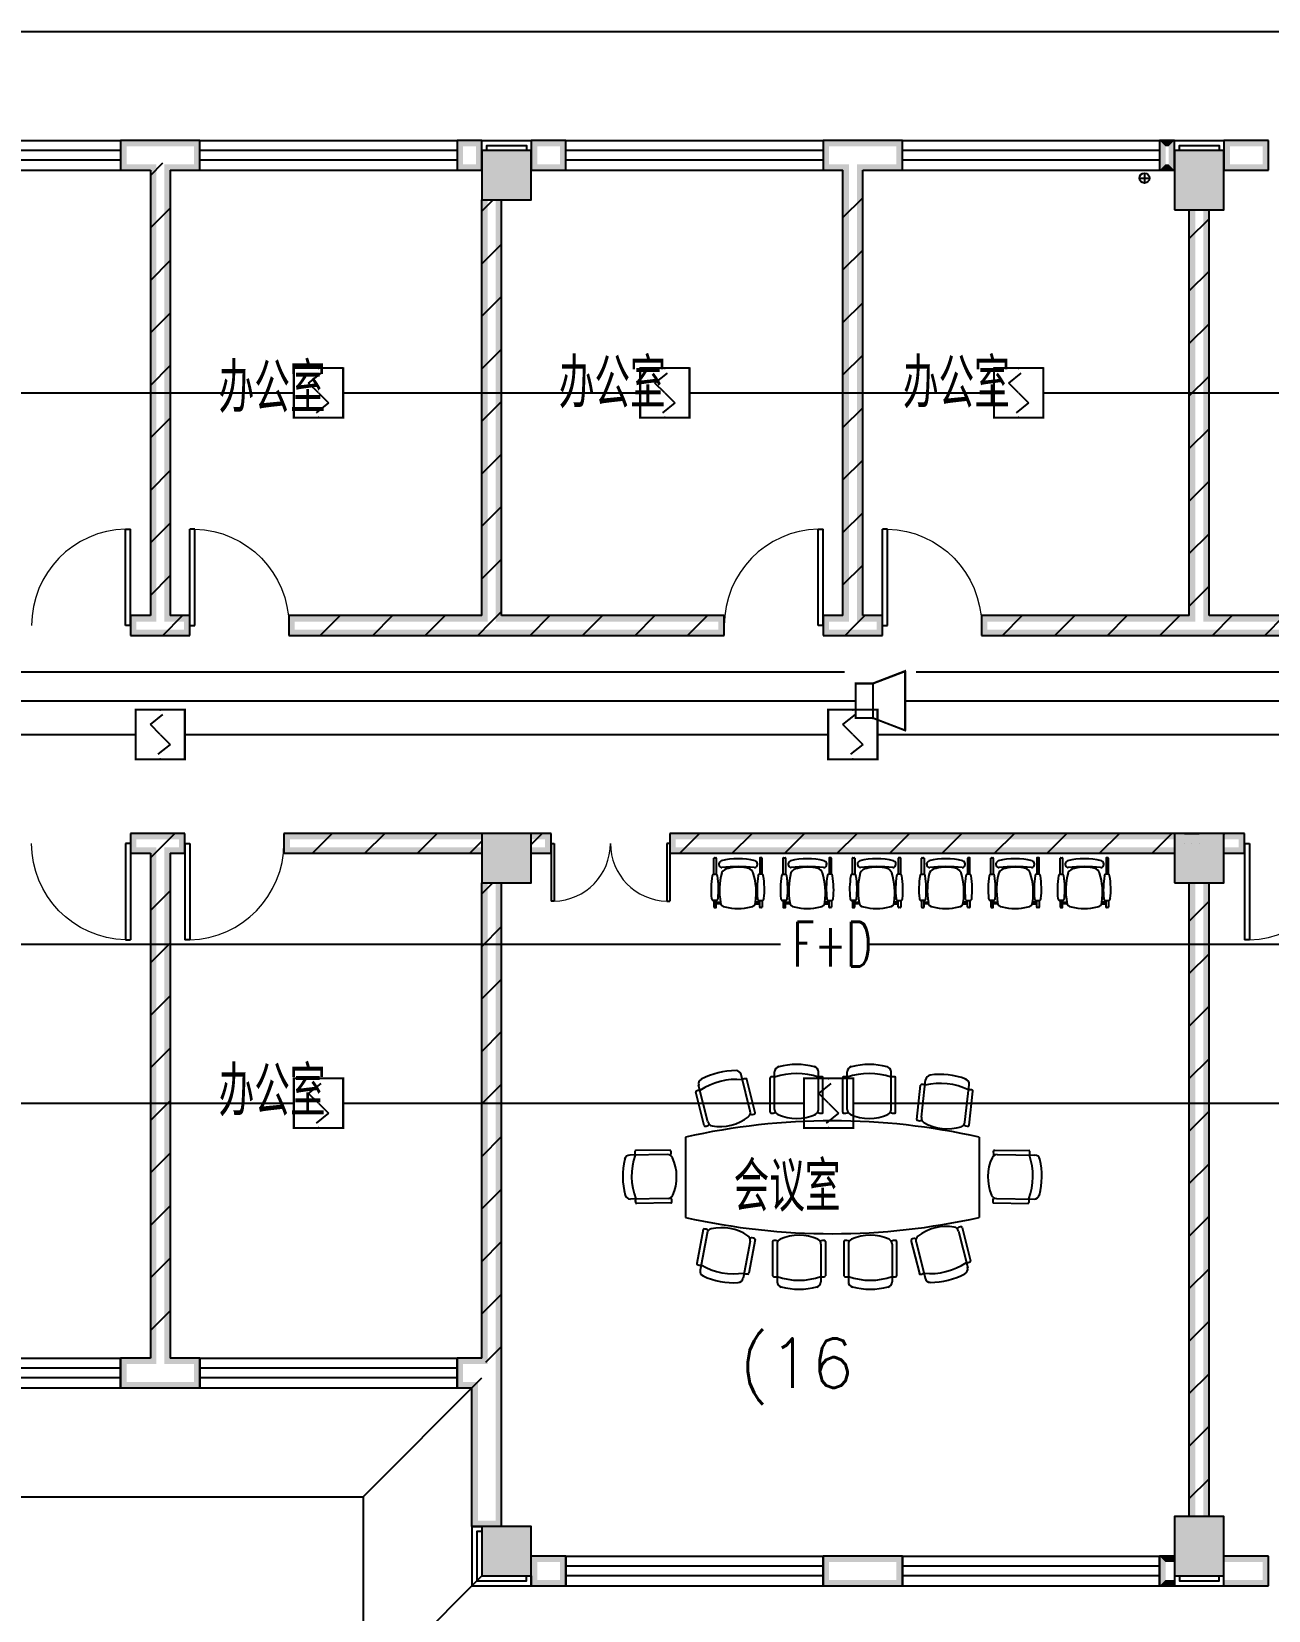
# Model space of a CAD drawing. Extents: x 101023 to 279373, y -114511 to 293844.
# Drawn here: x 148130 to 160630, y -21614 to -5666 of the extents above; entities that cross this region are included whole.
import ezdxf
from ezdxf.enums import TextEntityAlignment as Align

# ---------------------------------------------------------------- set-up
doc = ezdxf.new("R2010")
doc.units = 0
doc.header["$LTSCALE"] = 1000
doc.header["$MEASUREMENT"] = 0
for name, color, linetype in [('A-WALL-PATT', 252, 'Continuous'), ('COLUMN', 2, 'Continuous'), ('EQUIP-广播', 3, 'Continuous'), ('EQUIP-消防', 3, 'Continuous'), ('PUB_HATCH', 8, 'Continuous'), ('PUB_TEXT', 7, 'Continuous'), ('PUB_WALL', 2, 'Continuous'), ('SIG_TEXT', 7, 'Continuous'), ('STAIR', 2, 'Continuous'), ('WALL', 2, 'Continuous'), ('WINDOW', 2, 'Continuous'), ('WIRE-消防', 1, 'Continuous'), ('家具', 8, 'Continuous'), ('排水', 153, 'Continuous')]:
    doc.layers.add(name, color=color, linetype=linetype)
doc.styles.add('_TEL_DIM', font='simplex.shx', dxfattribs={"width": 0.8, "height": 3.5, "bigfont": 'gbcbig.shx'})
doc.styles.get("Standard").update_dxf_attribs({"font": 'simplex.shx', "width": 0.8, "bigfont": 'gbcbig.shx'})
pattern_1 = [(45, (-908016.57, -754752.9), (-265.16515, 265.16515), [])]

# ---------------------------------------------------------------- blocks, each defined once
blk = doc.blocks.new('$equip$00002982')
for p, q in [((0, 0.35), (0.35, 0.35)), ((0, 0.35), (0, -0.35)), ((0.35, 0.35), (1, 0.6)), ((0.35, 0.35), (0.35, -0.35)), ((1, 0.6), (1, -0.6)), ((0.35, -0.35), (0, -0.35)), ((1, -0.6), (0.35, -0.35))]:
    blk.add_line(p, q)
at = {"const_width": 0.04}
blk.add_lwpolyline([(0.35, 0.35), (0, 0.35), (0, -0.35), (0.35, -0.35), (1, -0.6), (1, 0.6), (0.35, 0.35), (0, 0.35)], dxfattribs=at)
for p in [(0.35, 0.35), (0, 0), (1, 0), (0.35, -0.35)]:
    blk.add_point(p)
at = {"color": 7, "style": '_TEL_DIM', "flags": 1}
for tag in ['A', 'REMARK']:
    blk.add_attdef(tag, text='', height=0.00002, dxfattribs=at).set_placement((0, 0), align=Align.MIDDLE_CENTER)
blk = doc.blocks.new('$Equip$00002649')
for p, q in [((-0.5, 0.5), (-0.5, -0.5)), ((0.5, 0.5), (-0.5, 0.5)), ((-0.2, 0.2), (0.05, 0.4)), ((0.5, -0.5), (0.5, 0.5)), ((0, 0), (-0.2, 0.2)), ((0, 0), (0.2, -0.2)), ((0.2, -0.2), (-0.05, -0.4)), ((-0.5, -0.5), (0.5, -0.5))]:
    blk.add_line(p, q)
at = {"const_width": 0.04}
blk.add_lwpolyline([(-0.5, 0.5), (0.5, 0.5), (0.5, -0.5), (-0.5, -0.5), (-0.5, 0.5), (0.5, 0.5)], dxfattribs=at)
for p in [(0, 0.5), (-0.5, 0), (0.5, 0), (0, -0.5)]:
    blk.add_point(p)
at = {"color": 7, "flags": 1}
for tag, height, p in [('A', 0.00002, (0, 0)), ('B', 0.4, (0.762, -0.208))]:
    blk.add_attdef(tag, text='', height=height, dxfattribs=at).set_placement(p, align=Align.MIDDLE_CENTER)
blk = doc.blocks.new('ng')
at = {"layer": '排水'}
for p, q in [((345991, 781358), (346091, 781358)), ((346041, 781408), (346041, 781308))]:
    blk.add_line(p, q, dxfattribs=at)
blk.add_circle((346041, 781358), 50, dxfattribs=at)
blk = doc.blocks.new('雨水管')
at = {"layer": '排水'}
blk.add_blockref('ng', (614664, -46811), dxfattribs=at)
blk = doc.blocks.new('办公椅2')
at = {"layer": '家具', "color": 8}
for p, q in [((10, 239), (10, 225)), ((81, 244), (15, 244)), ((15, 220), (82, 220)), ((49, 175), (49, 220)), ((49, 220), (65, 220)), ((65, 220), (65, 177)), ((508, 220), (350, 220)), ((352, 244), (508, 244)), ((513, 239), (513, 225)), ((10, -239), (10, -225)), ((15, -220), (82, -220)), ((81, -244), (15, -244)), ((49, -175), (49, -220)), ((49, -220), (65, -220)), ((65, -220), (65, -177)), ((508, -220), (350, -220)), ((352, -244), (508, -244)), ((513, -239), (513, -225))]:
    blk.add_line(p, q, dxfattribs=at)
at = {"layer": '家具'}
for p, q in [((82, 220), (82, 248)), ((349, 242), (349, 226)), ((82, -215), (82, -244)), ((349, -237), (349, -221))]:
    blk.add_line(p, q, dxfattribs=at)
at = {"layer": '家具', "color": 8}
for centre, start, end in [((15, 239), 90, 180), ((15, 225), 180, 270), ((508, 239), 0, 90), ((508, 225), 270, 0), ((15, -225), 90, 180), ((15, -239), 180, 270), ((508, -225), 0, 90), ((508, -239), 270, 0)]:
    blk.add_arc(centre, 4.75, start, end, dxfattribs=at)
at = {"layer": '家具'}
for centre, radius, start, end in [((63, 132), 45, 90, 180), ((185, -515), 702, 75.5446, 100.0038), ((101, 248), 19, 88.1438, 180), ((101, 220), 19, 180, 271.7658), ((193, -568), 840, 80.5473, 96.2767), ((193, 1087), 890, 264.0894, 278.9516), ((330, 242), 19, 0, 88.1438), ((330, 226), 19, 271.7658, 0), ((325, 93), 80.3, 4.194, 64.106), ((434, 164), 19, 136.4792, 185.4621), ((-1029, -1), 1453, 353.532, 6.4617), ((449, 160), 33.7, 16.6732, 149.5945), ((-146, -1), 650, 344.7441, 15.2559), ((495, 0), 495, 164.5288, 195.4712), ((-20, -5), 438, 346.2625, 13.7375), ((63, -132), 45, 180, 270), ((160, 498), 682, 261.8325, 287.0693), ((322, -71), 91.4, 294.6215, 335.3785), ((101, -215), 19, 88.2342, 180), ((101, -244), 19, 180, 271.8562), ((193, 573), 840, 263.7233, 279.4527), ((193, -1082), 890, 81.0484, 95.9106), ((330, -221), 19, 0, 88.2342), ((330, -237), 19, 271.8562, 0), ((434, -167), 19, 174.5326, 222.4664), ((449, -163), 33.5, 209.2091, 344.346)]:
    blk.add_arc(centre, radius, start, end, dxfattribs=at)
blk = doc.blocks.new('$WINLIB2D$00000001')
at = {"color": 0}
for points in [[(-0.5, 0.5), (-0.5, -0.5)], [(-0.5, 0.5), (0.5, 0.5)], [(0.5, -0.5), (0.5, 0.5)], [(0.5, 0.1667), (-0.5, 0.1667)], [(0.5, -0.1667), (-0.5, -0.1667)], [(-0.5, -0.5), (0.5, -0.5)]]:
    blk.add_lwpolyline(points, dxfattribs=at)
blk = doc.blocks.new('$DorLib2D$00000001')
for p, q in [((0.45, 0.975), (0.5, 0.975)), ((0.45, 0), (0.45, 0.975)), ((0.5, 0), (0.5, 0.975)), ((0.5, 0), (0.45, 0))]:
    blk.add_line(p, q)
at = {"lineweight": 13}
blk.add_arc((0.475, 0), 0.975, 91.4693, 180, dxfattribs=at)
blk = doc.blocks.new('$plan$00000281')
at = {"layer": '家具'}
for p, q in [((-797, 661), (-889, 1030)), ((-746, 645), (-831, 982)), ((-596, 650), (-596, 998)), ((-551, 677), (-551, 1058)), ((-108, 677), (-108, 1058)), ((-63, 650), (-63, 998)), ((138, 650), (138, 998)), ((183, 677), (183, 1058)), ((626, 677), (626, 1058)), ((671, 650), (671, 998)), ((932, 599), (974, 977)), ((-1264, 516), (-1348, 853)), ((-1227, 553), (-1319, 922)), ((885, 577), (923, 922)), ((1373, 550), (1415, 928)), ((1415, 518), (1453, 864)), ((-1453, 398), (-1453, -412)), ((1517, 398), (1517, -412)), ((-1634, 222), (-2014, 217)), ((-1607, 267), (-1955, 262)), ((1671, 267), (2018, 262)), ((1697, 222), (2077, 217)), ((-1628, -221), (-2008, -227)), ((-1600, -266), (-1947, -271)), ((1663, -266), (2011, -271)), ((1691, -221), (2071, -227)), ((-1273, -536), (-1337, -878)), ((-1234, -571), (-1304, -945)), ((-749, -635), (-813, -976)), ((1308, -551), (1400, -920)), ((1345, -514), (1429, -851)), ((-798, -653), (-869, -1027)), ((-571, -655), (-571, -1002)), ((-526, -682), (-526, -1063)), ((-83, -682), (-83, -1063)), ((-38, -655), (-38, -1002)), ((149, -655), (149, -1002)), ((194, -682), (194, -1063)), ((637, -682), (637, -1063)), ((682, -655), (682, -1002)), ((827, -643), (912, -980)), ((878, -658), (970, -1027))]:
    blk.add_line(p, q, dxfattribs=at)
for centre, radius, start, end in [((-329, 382), 750, 76.063, 103.937), ((405, 382), 750, 76.063, 103.937), ((-1266, 935), 54, 117.9642, 194.0272), ((-940, 321), 660, 84.4034, 123.651), ((-940, 321), 750, 90.0902, 117.9642), ((-941, 1017), 54, 14.0272, 90.0902), ((-841, 931), 57.9, 88.0127, 126.8804), ((-839, 980), 9, 14.0272, 88.0127), ((-587, 998), 9, 106.0145, 180), ((-574, 951), 57.9, 67.1468, 106.0145), ((-497, 1058), 54, 103.937, 180), ((-329, 382), 660, 70.3762, 109.6238), ((-162, 1058), 54, 0, 76.063), ((-85, 951), 57.9, 73.9855, 112.8532), ((-72, 998), 9, 0, 73.9855), ((147, 998), 9, 106.0145, 180), ((161, 951), 57.9, 67.1468, 106.0145), ((237, 1058), 54, 103.937, 180), ((405, 382), 660, 70.3762, 109.6238), ((572, 1058), 54, 0, 76.063), ((649, 951), 57.9, 73.9855, 112.8532), ((662, 998), 9, 0, 73.9855), ((1028, 971), 54, 97.601, 173.664), ((1120, 282), 750, 69.727, 97.601), ((1361, 934), 54, 353.664, 69.727), ((-1339, 855), 9, 120.0417, 194.0272), ((-1315, 813), 57.9, 81.174, 120.0417), ((932, 921), 9, 99.6786, 173.664), ((940, 873), 57.9, 60.8108, 99.6786), ((1120, 282), 660, 64.0403, 103.2878), ((1425, 819), 57.9, 67.6495, 106.5173), ((1444, 865), 9, 353.664, 67.6495), ((-849, 648), 54, 308.1762, 14.0272), ((-755, 643), 9, 300.0417, 14.0272), ((-587, 650), 9, 180, 253.9855), ((-574, 697), 57.9, 253.9855, 302.3202), ((-497, 677), 54, 180, 245.851), ((-162, 677), 54, 294.149, 0), ((-85, 697), 57.9, 237.6798, 286.0145), ((-72, 650), 9, 286.0145, 0), ((147, 650), 9, 180, 253.9855), ((161, 697), 57.9, 253.9855, 302.3202), ((237, 677), 54, 180, 245.851), ((572, 677), 54, 294.149, 0), ((649, 697), 57.9, 237.6798, 286.0145), ((662, 650), 9, 286.0145, 0), ((32, -6202), 6765, 77.3196, 102.6804), ((-1255, 518), 9, 194.0272, 268.0127), ((-1253, 567), 57.9, 268.0127, 316.3474), ((-1174, 566), 54, 194.0272, 259.8782), ((-1102, 970), 464, 259.8782, 308.1762), ((-780, 685), 57.9, 251.707, 300.0417), ((-329, 1051), 464, 245.851, 294.149), ((405, 1051), 464, 245.851, 294.149), ((894, 576), 9, 173.664, 247.6495), ((912, 622), 57.9, 247.6495, 295.9842), ((986, 593), 54, 173.664, 239.515), ((1194, 946), 464, 239.515, 287.813), ((1319, 556), 54, 287.813, 353.664), ((1397, 568), 57.9, 231.3438, 279.6786), ((1406, 519), 9, 279.6786, 353.664), ((-1336, 4), 750, 166.8568, 194.7308), ((-2014, 163), 54, 90.7938, 166.8568), ((-1336, 4), 660, 161.17, 200.4176), ((-1907, 240), 57.9, 164.7793, 203.647), ((-1955, 253), 9, 90.7938, 164.7793), ((-1633, 168), 54, 24.9428, 90.7938), ((-1607, 258), 9, 16.8083, 90.7938), ((-1654, 244), 57.9, 328.4736, 16.8083), ((-2005, -5), 464, 336.6448, 24.9428), ((2068, -5), 464, 155.0572, 203.3552), ((1696, 168), 54, 89.2062, 155.0572), ((1717, 244), 57.9, 163.1917, 211.5264), ((1671, 258), 9, 89.2062, 163.1917), ((1399, 4), 660, 339.5824, 18.83), ((2018, 253), 9, 15.2207, 89.2062), ((1971, 240), 57.9, 336.353, 15.2207), ((2077, 163), 54, 13.1432, 89.2062), ((1399, 4), 750, 345.2692, 13.1432), ((-2009, -173), 54, 194.7308, 270.7938), ((-1901, -248), 57.9, 157.9406, 196.8083), ((-1947, -262), 9, 196.8083, 270.7938), ((-1629, -167), 54, 270.7938, 336.6448), ((-1600, -257), 9, 270.7938, 344.7793), ((-1647, -244), 57.9, 344.7793, 33.114), ((1692, -167), 54, 203.3552, 269.2062), ((1711, -244), 57.9, 146.886, 195.2207), ((1663, -257), 9, 195.2207, 269.2062), ((2011, -262), 9, 269.2062, 343.1917), ((1964, -248), 57.9, 343.1917, 22.0594), ((2072, -173), 54, 269.2062, 345.2692), ((32, 6188), 6765, 257.3196, 282.6804), ((-1264, -538), 9, 95.3403, 169.3258), ((-1260, -587), 57.9, 47.0056, 95.3403), ((-1181, -581), 54, 103.4748, 169.3258), ((-1085, -980), 464, 55.1768, 103.4748), ((-851, -643), 54, 349.3258, 55.1768), ((-780, -677), 57.9, 63.3113, 111.646), ((-758, -633), 9, 349.3258, 63.3113), ((-472, -682), 54, 114.149, 180), ((-304, -1056), 464, 65.851, 114.149), ((-137, -682), 54, 0, 65.851), ((248, -682), 54, 114.149, 180), ((416, -1056), 464, 65.851, 114.149), ((583, -682), 54, 0, 65.851), ((836, -641), 9, 120.0417, 194.0271), ((861, -683), 57.9, 71.7069, 120.0417), ((930, -645), 54, 128.1762, 194.0271), ((1183, -967), 464, 79.8781, 128.1762), ((1255, -564), 54, 14.0271, 79.8781), ((1334, -565), 57.9, 88.0126, 136.3473), ((1336, -516), 9, 14.0271, 88.0126), ((-562, -655), 9, 106.0145, 180), ((-548, -702), 57.9, 57.6798, 106.0145), ((-60, -702), 57.9, 73.9855, 122.3202), ((-47, -655), 9, 0, 73.9855), ((158, -655), 9, 106.0145, 180), ((172, -702), 57.9, 57.6798, 106.0145), ((660, -702), 57.9, 73.9855, 122.3202), ((673, -655), 9, 0, 73.9855), ((-1328, -879), 9, 169.3258, 243.3113), ((-1306, -836), 57.9, 243.3113, 282.179), ((-1251, -955), 54, 169.3258, 245.3888), ((-961, -322), 660, 239.702, 278.9496), ((1021, -319), 660, 264.4034, 303.6509), ((1347, -933), 54, 297.9641, 14.0271), ((1396, -811), 57.9, 261.1739, 300.0417), ((1420, -853), 9, 300.0417, 14.0271), ((-961, -322), 750, 245.3888, 273.2628), ((-922, -1017), 54, 273.2628, 349.3258), ((-827, -926), 57.9, 236.4726, 275.3403), ((-822, -975), 9, 275.3403, 349.3258), ((-562, -1002), 9, 180, 253.9855), ((-548, -955), 57.9, 253.9855, 292.8532), ((-304, -387), 660, 250.3762, 289.6238), ((-472, -1063), 54, 180, 256.063), ((-304, -387), 750, 256.063, 283.937), ((-137, -1063), 54, 283.937, 0), ((-60, -955), 57.9, 247.1468, 286.0145), ((-47, -1002), 9, 286.0145, 0), ((158, -1002), 9, 180, 253.9855), ((172, -955), 57.9, 253.9855, 292.8532), ((416, -387), 660, 250.3762, 289.6238), ((248, -1063), 54, 180, 256.063), ((416, -387), 750, 256.063, 283.937), ((583, -1063), 54, 283.937, 0), ((660, -955), 57.9, 247.1468, 286.0145), ((673, -1002), 9, 286.0145, 0), ((920, -978), 9, 194.0271, 268.0126), ((922, -929), 57.9, 268.0126, 306.8804), ((1022, -1014), 54, 194.0271, 270.0901), ((1021, -319), 750, 270.0901, 297.9641)]:
    blk.add_arc(centre, radius, start, end, dxfattribs=at)
blk = doc.blocks.new('$DorLib2D$00000002')
for p, q in [((-0.5, 0), (-0.5, 0.4875)), ((-0.475, 0.4875), (-0.5, 0.4875)), ((-0.475, 0), (-0.475, 0.4875)), ((0.475, 0), (0.475, 0.4875)), ((0.475, 0.4875), (0.5, 0.4875)), ((0.5, 0), (0.5, 0.4875)), ((-0.5, 0), (-0.475, 0)), ((0.5, 0), (0.475, 0))]:
    blk.add_line(p, q)
at = {"lineweight": 13}
for centre, start, end in [((-0.4875, 0), 0, 88.53072), ((0.4875, 0), 91.46928, 180)]:
    blk.add_arc(centre, 0.4875, start, end, dxfattribs=at)
blk = doc.blocks.new('_FZH')
blk.add_lwpolyline([(-0.5, -0.5), (0.5, -0.5), (0.5, 0.5), (-0.5, 0.5)], close=True)
at = {"layer": 'PUB_HATCH'}
blk.add_solid([(-0.5, -0.5), (0.5, -0.5), (-0.5, 0.5), (0.5, 0.5)], dxfattribs=at)
blk = doc.blocks.new('A$C40CE5D7B')
at = {"layer": 'A-WALL-PATT'}
h = blk.add_hatch(dxfattribs=at)
h.set_pattern_fill('普通砖', color=256, scale=150, style=0)
h.set_pattern_definition(pattern_1)
h.paths.add_polyline_path([(33100, 108570), (33000, 108470), (33000, 103970), (33060, 103910), (33100, 103903), (33140, 103910), (33200, 103970), (33200, 108470)])
h = blk.add_hatch(dxfattribs=at)
h.set_pattern_fill('普通砖', color=256, scale=150, style=0)
h.set_pattern_definition(pattern_1)
h.paths.add_polyline_path([(40100, 103903), (40140, 103910), (40200, 103970), (40200, 108470), (40100, 108570), (40000, 108470), (40000, 103970), (40060, 103910)])
h = blk.add_hatch(dxfattribs=at)
h.set_pattern_fill('普通砖', color=256, scale=150, style=0)
h.set_pattern_definition(pattern_1)
h.paths.add_polyline_path([(36550, 108170), (36350, 108170), (36350, 103970), (36410, 103910), (36450, 103903), (36490, 103910), (36550, 103970)])
h = blk.add_hatch(dxfattribs=at)
h.set_pattern_fill('普通砖', color=256, scale=150, style=0)
h.set_pattern_definition(pattern_1)
h.paths.add_polyline_path([(43700, 108070), (43500, 108070), (43500, 103970), (43560, 103910), (43600, 103903), (43640, 103910), (43700, 103970)])
h = blk.add_hatch(dxfattribs=at)
h.set_pattern_fill('普通砖', color=256, scale=150, style=0)
h.set_pattern_definition(pattern_1)
h.paths.add_polyline_path([(33060, 103910), (33000, 103970), (32800, 103970), (32800, 103770), (33100, 103770), (33100, 103903)])
h = blk.add_hatch(dxfattribs=at)
h.set_pattern_fill('普通砖', color=256, scale=150, style=0)
h.set_pattern_definition(pattern_1)
h.paths.add_polyline_path([(33100, 103903), (33100, 103770), (33400, 103770), (33400, 103970), (33200, 103970), (33140, 103910)])
h = blk.add_hatch(dxfattribs=at)
h.set_pattern_fill('普通砖', color=256, scale=150, style=0)
h.set_pattern_definition(pattern_1)
h.paths.add_polyline_path([(36410, 103910), (36350, 103970), (34400, 103970), (34400, 103770), (36450, 103770), (36450, 103903)])
h = blk.add_hatch(dxfattribs=at)
h.set_pattern_fill('普通砖', color=256, scale=150, style=0)
h.set_pattern_definition(pattern_1)
h.paths.add_polyline_path([(36450, 103903), (36450, 103770), (38800, 103770), (38800, 103970), (36550, 103970), (36490, 103910)])
h = blk.add_hatch(dxfattribs=at)
h.set_pattern_fill('普通砖', color=256, scale=150, style=0)
h.set_pattern_definition(pattern_1)
h.paths.add_polyline_path([(40060, 103910), (40000, 103970), (39800, 103970), (39800, 103770), (40100, 103770), (40100, 103903)])
h = blk.add_hatch(dxfattribs=at)
h.set_pattern_fill('普通砖', color=256, scale=150, style=0)
h.set_pattern_definition(pattern_1)
h.paths.add_polyline_path([(40100, 103903), (40100, 103770), (40400, 103770), (40400, 103970), (40200, 103970), (40140, 103910)])
h = blk.add_hatch(dxfattribs=at)
h.set_pattern_fill('普通砖', color=256, scale=150, style=0)
h.set_pattern_definition(pattern_1)
h.paths.add_polyline_path([(43560, 103910), (43500, 103970), (41400, 103970), (41400, 103770), (43600, 103770), (43600, 103903)])
h = blk.add_hatch(dxfattribs=at)
h.set_pattern_fill('普通砖', color=256, scale=150, style=0)
h.set_pattern_definition(pattern_1)
h.paths.add_polyline_path([(43600, 103903), (43600, 103770), (45800, 103770), (45800, 103970), (43700, 103970), (43640, 103910)])
h = blk.add_hatch(dxfattribs=at)
h.set_pattern_fill('普通砖', color=256, scale=150, style=0)
h.set_pattern_definition(pattern_1)
h.paths.add_polyline_path([(33100, 101637), (33100, 101770), (32800, 101770), (32800, 101570), (33000, 101570), (33060, 101630)])
h = blk.add_hatch(dxfattribs=at)
h.set_pattern_fill('普通砖', color=256, scale=150, style=0)
h.set_pattern_definition(pattern_1)
h.paths.add_polyline_path([(33140, 101630), (33200, 101570), (33350, 101570), (33350, 101770), (33100, 101770), (33100, 101637)])
h = blk.add_hatch(dxfattribs=at)
h.set_pattern_fill('普通砖', color=256, scale=150, style=0)
h.set_pattern_definition(pattern_1)
h.paths.add_polyline_path([(36350, 101570), (36350, 101770), (34350, 101770), (34350, 101570)])
h = blk.add_hatch(dxfattribs=at)
h.set_pattern_fill('普通砖', color=256, scale=150, style=0)
h.set_pattern_definition(pattern_1)
h.paths.add_polyline_path([(36850, 101770), (36850, 101570), (37050, 101570), (37050, 101770)])
h = blk.add_hatch(dxfattribs=at)
h.set_pattern_fill('普通砖', color=256, scale=150, style=0)
h.set_pattern_definition(pattern_1)
h.paths.add_polyline_path([(43350, 101570), (43350, 101770), (43450, 101770), (43450, 101770), (38250, 101770), (38250, 101570)])
h = blk.add_hatch(dxfattribs=at)
h.set_pattern_fill('普通砖', color=256, scale=150, style=0)
h.set_pattern_definition(pattern_1)
h.paths.add_polyline_path([(43600, 101770), (43850, 101770), (43850, 101570), (44058, 101570), (44058, 101770), (43600, 101770)])
h = blk.add_hatch(dxfattribs=at)
h.set_pattern_fill('普通砖', color=256, scale=150, style=0)
h.set_pattern_definition(pattern_1)
h.paths.add_polyline_path([(33100, 101637), (33060, 101630), (33000, 101570), (33000, 96470), (33100, 96370), (33200, 96470), (33200, 101570), (33140, 101630)])
h = blk.add_hatch(dxfattribs=at)
h.set_pattern_fill('普通砖', color=256, scale=150, style=0)
h.set_pattern_definition(pattern_1)
h.paths.add_polyline_path([(36550, 101270), (36350, 101270), (36350, 96470), (36410, 96410), (36383, 96303), (36490, 96270), (36550, 96270)])
h = blk.add_hatch(dxfattribs=at)
h.set_pattern_fill('普通砖', color=256, scale=150, style=0)
h.set_pattern_definition(pattern_1)
h.paths.add_polyline_path([(43700, 101270), (43500, 101270), (43500, 94870), (43700, 94870)])
at = {"layer": 'PUB_WALL'}
for points in [[(33100, 108770), (32700, 108770), (32760, 108710), (33100, 108710)], [(32700, 108770), (32700, 108470), (32760, 108530), (32760, 108710)], [(33500, 108770), (33100, 108770), (33100, 108710), (33440, 108710)], [(33500, 108470), (33500, 108770), (33440, 108710), (33440, 108530)], [(36350, 108770), (36100, 108770), (36160, 108710), (36290, 108710)], [(36100, 108770), (36100, 108470), (36160, 108530), (36160, 108710)], [(36350, 108470), (36350, 108770), (36290, 108710), (36290, 108530)], [(37200, 108770), (36850, 108770), (36910, 108710), (37140, 108710)], [(36850, 108770), (36850, 108470), (36910, 108530), (36910, 108710)], [(37200, 108470), (37200, 108770), (37140, 108710), (37140, 108530)], [(40100, 108770), (39800, 108770), (39860, 108710), (40100, 108710)], [(39800, 108770), (39800, 108470), (39860, 108530), (39860, 108710)], [(40600, 108770), (40100, 108770), (40100, 108710), (40540, 108710)], [(40600, 108470), (40600, 108770), (40540, 108710), (40540, 108530)], [(43350, 108770), (43200, 108770), (43260, 108710), (43290, 108710)], [(43200, 108770), (43200, 108470), (43260, 108530), (43260, 108710)], [(43350, 108470), (43350, 108770), (43290, 108710), (43290, 108530)], [(44300, 108770), (43850, 108770), (43910, 108710), (44240, 108710)], [(43850, 108770), (43850, 108470), (43910, 108530), (43910, 108710)], [(44300, 108470), (44300, 108770), (44240, 108710), (44240, 108530)], [(36850, 108670), (36350, 108670), (36410, 108610), (36790, 108610)], [(36350, 108670), (36350, 108170), (36410, 108230), (36410, 108610)], [(36850, 108170), (36850, 108670), (36790, 108610), (36790, 108230)], [(43850, 108670), (43350, 108670), (43410, 108610), (43790, 108610)], [(43350, 108670), (43350, 108070), (43410, 108130), (43410, 108610)], [(43850, 108070), (43850, 108670), (43790, 108610), (43790, 108130)], [(32700, 108470), (33000, 108470), (33060, 108530), (32760, 108530)], [(33000, 108470), (33000, 103970), (33060, 103910), (33060, 108530)], [(33200, 108470), (33200, 103970), (33140, 103910), (33140, 108530)], [(33200, 108470), (33500, 108470), (33440, 108530), (33140, 108530)], [(36100, 108470), (36350, 108470), (36290, 108530), (36160, 108530)], [(36850, 108470), (37200, 108470), (37140, 108530), (36910, 108530)], [(39800, 108470), (40000, 108470), (40060, 108530), (39860, 108530)], [(40000, 103970), (40000, 108470), (40060, 108530), (40060, 103910)], [(40200, 103970), (40200, 108470), (40140, 108530), (40140, 103910)], [(40200, 108470), (40600, 108470), (40540, 108530), (40140, 108530)], [(43200, 108470), (43350, 108470), (43290, 108530), (43260, 108530)], [(43850, 108470), (44300, 108470), (44240, 108530), (43910, 108530)], [(36350, 108170), (36850, 108170), (36790, 108230), (36410, 108230)], [(36410, 108170), (36350, 108170), (36350, 103970), (36410, 103910)], [(36550, 108170), (36490, 108170), (36490, 103910), (36550, 103970)], [(43350, 108070), (43850, 108070), (43790, 108130), (43410, 108130)], [(43560, 108070), (43500, 108070), (43500, 103970), (43560, 103910)], [(43700, 108070), (43640, 108070), (43640, 103910), (43700, 103970)], [(33000, 103970), (32800, 103970), (32860, 103910), (33060, 103910)], [(32800, 103970), (32800, 103770), (32860, 103830), (32860, 103910)], [(32800, 103770), (33100, 103770), (33100, 103830), (32860, 103830)], [(33100, 103770), (33400, 103770), (33340, 103830), (33100, 103830)], [(33400, 103970), (33200, 103970), (33140, 103910), (33340, 103910)], [(33400, 103770), (33400, 103970), (33340, 103910), (33340, 103830)], [(36350, 103970), (34400, 103970), (34460, 103910), (36410, 103910)], [(34400, 103970), (34400, 103770), (34460, 103830), (34460, 103910)], [(34400, 103770), (36450, 103770), (36450, 103830), (34460, 103830)], [(36450, 103770), (38800, 103770), (38740, 103830), (36450, 103830)], [(38800, 103970), (36550, 103970), (36490, 103910), (38740, 103910)], [(38800, 103770), (38800, 103970), (38740, 103910), (38740, 103830)], [(40000, 103970), (39800, 103970), (39860, 103910), (40060, 103910)], [(39800, 103970), (39800, 103770), (39860, 103830), (39860, 103910)], [(39800, 103770), (40100, 103770), (40100, 103830), (39860, 103830)], [(40100, 103770), (40400, 103770), (40340, 103830), (40100, 103830)], [(40400, 103970), (40200, 103970), (40140, 103910), (40340, 103910)], [(40400, 103770), (40400, 103970), (40340, 103910), (40340, 103830)], [(43500, 103970), (41400, 103970), (41460, 103910), (43560, 103910)], [(41400, 103970), (41400, 103770), (41460, 103830), (41460, 103910)], [(41400, 103770), (43600, 103770), (43600, 103830), (41460, 103830)], [(43600, 103770), (45800, 103770), (45740, 103830), (43600, 103830)], [(45800, 103970), (43700, 103970), (43640, 103910), (45740, 103910)], [(33100, 101770), (32800, 101770), (32860, 101710), (33100, 101710)], [(32800, 101770), (32800, 101570), (32860, 101630), (32860, 101710)], [(33350, 101770), (33100, 101770), (33100, 101710), (33290, 101710)], [(33350, 101570), (33350, 101770), (33290, 101710), (33290, 101630)], [(36350, 101710), (36350, 101770), (34350, 101770), (34410, 101710)], [(34350, 101770), (34350, 101570), (34410, 101630), (34410, 101710)], [(36850, 101770), (36350, 101770), (36410, 101710), (36790, 101710)], [(36350, 101770), (36350, 101270), (36410, 101330), (36410, 101710)], [(36850, 101270), (36850, 101770), (36790, 101710), (36790, 101330)], [(36850, 101770), (36850, 101710), (36990, 101710), (37050, 101770)], [(37050, 101570), (37050, 101770), (36990, 101710), (36990, 101630)], [(43350, 101710), (43350, 101770), (43450, 101770), (43450, 101770), (38250, 101770), (38310, 101710)], [(38250, 101770), (38250, 101570), (38310, 101630), (38310, 101710)], [(43850, 101770), (43350, 101770), (43410, 101710), (43790, 101710)], [(43350, 101770), (43350, 101270), (43410, 101330), (43410, 101710)], [(43450, 101770), (43600, 101770), (43600, 101770), (43450, 101770)], [(43450, 101770), (43510, 101770), (43510, 101770), (43450, 101770)], [(43600, 101770), (43850, 101770), (43850, 101710), (43998, 101710), (44058, 101770), (43600, 101770)], [(43850, 101270), (43850, 101770), (43790, 101710), (43790, 101330)], [(44058, 101570), (44058, 101770), (43998, 101710), (43998, 101630)], [(32800, 101570), (33000, 101570), (33060, 101630), (32860, 101630)], [(33000, 101570), (33000, 96470), (33060, 96410), (33060, 101630)], [(33200, 101570), (33200, 96470), (33140, 96410), (33140, 101630)], [(33200, 101570), (33350, 101570), (33290, 101630), (33140, 101630)], [(36350, 101570), (36350, 101630), (34410, 101630), (34350, 101570)], [(36850, 101630), (36850, 101570), (37050, 101570), (36990, 101630)], [(43350, 101570), (43350, 101630), (38310, 101630), (38250, 101570)], [(43850, 101630), (43850, 101570), (44058, 101570), (43998, 101630)], [(36350, 101270), (36850, 101270), (36790, 101330), (36410, 101330)], [(36410, 101270), (36350, 101270), (36350, 96470), (36410, 96410)], [(36550, 101270), (36490, 101270), (36490, 96270), (36550, 96270)], [(43350, 101270), (43850, 101270), (43790, 101330), (43410, 101330)], [(43560, 101270), (43500, 101270), (43500, 94870), (43560, 94870)], [(43700, 101270), (43640, 101270), (43640, 94870), (43700, 94870)], [(33000, 96470), (32700, 96470), (32760, 96410), (33060, 96410)], [(32700, 96470), (32700, 96170), (32760, 96230), (32760, 96410)], [(33500, 96470), (33200, 96470), (33140, 96410), (33440, 96410)], [(33500, 96170), (33500, 96470), (33440, 96410), (33440, 96230)], [(36350, 96470), (36100, 96470), (36160, 96410), (36410, 96410)], [(36100, 96470), (36100, 96170), (36160, 96230), (36160, 96410)], [(32700, 96170), (33100, 96170), (33100, 96230), (32760, 96230)], [(33100, 96170), (33500, 96170), (33440, 96230), (33100, 96230)], [(36100, 96170), (36250, 96170), (36310, 96230), (36160, 96230)], [(36250, 94770), (36310, 94770), (36310, 96230), (36250, 96170)], [(36550, 94770), (36550, 96270), (36490, 96270), (36490, 94770)], [(36250, 94770), (36550, 94770), (36550, 94830), (36250, 94830)], [(36850, 94770), (36350, 94770), (36410, 94710), (36790, 94710)], [(36350, 94770), (36350, 94270), (36410, 94330), (36410, 94710)], [(36850, 94270), (36850, 94770), (36790, 94710), (36790, 94330)], [(43850, 94870), (43350, 94870), (43410, 94810), (43790, 94810)], [(43350, 94870), (43350, 94270), (43410, 94330), (43410, 94810)], [(43850, 94270), (43850, 94870), (43790, 94810), (43790, 94330)], [(37200, 94470), (36850, 94470), (36910, 94410), (37140, 94410)], [(36850, 94470), (36850, 94270), (36850, 94170), (36910, 94230), (36910, 94410)], [(37200, 94170), (37200, 94470), (37140, 94410), (37140, 94230)], [(40600, 94470), (39800, 94470), (39860, 94410), (40540, 94410)], [(39800, 94470), (39800, 94170), (39860, 94230), (39860, 94410)], [(40600, 94170), (40600, 94470), (40540, 94410), (40540, 94230)], [(43350, 94470), (43200, 94470), (43260, 94410), (43350, 94410)], [(43200, 94470), (43200, 94170), (43260, 94230), (43260, 94410)], [(43850, 94470), (43850, 94410), (44240, 94410), (44300, 94470)], [(44300, 94170), (44300, 94470), (44240, 94410), (44240, 94230)], [(36350, 94270), (36850, 94270), (36790, 94330), (36410, 94330)], [(43350, 94270), (43850, 94270), (43790, 94330), (43410, 94330)], [(36850, 94170), (37200, 94170), (37140, 94230), (36910, 94230)], [(39800, 94170), (40600, 94170), (40540, 94230), (39860, 94230)], [(43200, 94170), (43350, 94170), (43350, 94230), (43260, 94230)], [(43850, 94170), (44300, 94170), (44240, 94230), (43850, 94230)]]:
    blk.add_hatch(color=256, dxfattribs=at).paths.add_polyline_path(points)
for points in [[(36350, 108670), (36350, 108770), (36850, 108770), (36850, 108670)], [(43350, 108670), (43350, 108770), (43850, 108770), (43850, 108670)], [(36400, 108670), (36400, 108720), (36800, 108720), (36800, 108670)], [(43400, 108670), (43400, 108720), (43800, 108720), (43800, 108670)], [(36350, 94770), (36250, 94770), (36250, 94170), (36850, 94170), (36850, 94270)], [(36350, 94720), (36300, 94720), (36300, 94220), (36800, 94220), (36800, 94270)], [(43350, 94270), (43350, 94170), (43850, 94170), (43850, 94270)], [(43400, 94270), (43400, 94220), (43800, 94220), (43800, 94270)]]:
    blk.add_lwpolyline(points)
at = {"layer": 'WALL'}
for p, q in [((33100, 108770), (32700, 108770)), ((32700, 108770), (32700, 108470)), ((33500, 108770), (33100, 108770)), ((33500, 108470), (33500, 108770)), ((36350, 108770), (36100, 108770)), ((36100, 108770), (36100, 108470)), ((36350, 108470), (36350, 108770)), ((37200, 108770), (36850, 108770)), ((36850, 108770), (36850, 108470)), ((37200, 108470), (37200, 108770)), ((40100, 108770), (39800, 108770)), ((39800, 108770), (39800, 108470)), ((40600, 108770), (40100, 108770)), ((40600, 108470), (40600, 108770)), ((43350, 108770), (43200, 108770)), ((43200, 108770), (43200, 108470)), ((43350, 108470), (43350, 108770)), ((44300, 108770), (43850, 108770)), ((43850, 108770), (43850, 108470)), ((44300, 108470), (44300, 108770)), ((32700, 108470), (33000, 108470)), ((33000, 108470), (33000, 103970)), ((33200, 108470), (33200, 103970)), ((33200, 108470), (33500, 108470)), ((36100, 108470), (36350, 108470)), ((36850, 108470), (37200, 108470)), ((39800, 108470), (40000, 108470)), ((40000, 103970), (40000, 108470)), ((40200, 103970), (40200, 108470)), ((40200, 108470), (40600, 108470)), ((43200, 108470), (43350, 108470)), ((43850, 108470), (44300, 108470)), ((36350, 103970), (36350, 108170)), ((36550, 103970), (36550, 108170)), ((43500, 103970), (43500, 108070)), ((43700, 103970), (43700, 108070)), ((33000, 103970), (32800, 103970)), ((32800, 103970), (32800, 103770)), ((33400, 103970), (33200, 103970)), ((33400, 103770), (33400, 103970)), ((36350, 103970), (34400, 103970)), ((34400, 103970), (34400, 103770)), ((38800, 103970), (36550, 103970)), ((38800, 103770), (38800, 103970)), ((40000, 103970), (39800, 103970)), ((39800, 103970), (39800, 103770)), ((40400, 103970), (40200, 103970)), ((40400, 103770), (40400, 103970)), ((43500, 103970), (41400, 103970)), ((41400, 103970), (41400, 103770)), ((45800, 103970), (43700, 103970)), ((32800, 103770), (33100, 103770)), ((33100, 103770), (33400, 103770)), ((34400, 103770), (36450, 103770)), ((36450, 103770), (38800, 103770)), ((39800, 103770), (40100, 103770)), ((40100, 103770), (40400, 103770)), ((41400, 103770), (43600, 103770)), ((43600, 103770), (45800, 103770)), ((33100, 101770), (32800, 101770)), ((32800, 101770), (32800, 101570)), ((33350, 101770), (33100, 101770)), ((33350, 101570), (33350, 101770)), ((36350, 101770), (34350, 101770)), ((34350, 101770), (34350, 101570)), ((37050, 101770), (36850, 101770)), ((37050, 101570), (37050, 101770)), ((43450, 101770), (38250, 101770)), ((38250, 101770), (38250, 101570)), ((43450, 101770), (43600, 101770)), ((44058, 101770), (43600, 101770)), ((44058, 101570), (44058, 101770)), ((43450, 101670), (43450, 101670)), ((43525, 101670), (43525, 101670)), ((43600, 101670), (43600, 101670)), ((32800, 101570), (33000, 101570)), ((33000, 101570), (33000, 96470)), ((33200, 101570), (33200, 96470)), ((33200, 101570), (33350, 101570)), ((34350, 101570), (36350, 101570)), ((36850, 101570), (37050, 101570)), ((38250, 101570), (43350, 101570)), ((43850, 101570), (44058, 101570)), ((36350, 96470), (36350, 101270)), ((36550, 96270), (36550, 101270)), ((43500, 94870), (43500, 101270)), ((43700, 94870), (43700, 101270)), ((33000, 96470), (32700, 96470)), ((32700, 96470), (32700, 96170)), ((33500, 96470), (33200, 96470)), ((33500, 96170), (33500, 96470)), ((36350, 96470), (36100, 96470)), ((36100, 96470), (36100, 96170)), ((32700, 96170), (33100, 96170)), ((33100, 96170), (33500, 96170)), ((36100, 96170), (36250, 96170)), ((36250, 94770), (36250, 96170)), ((36550, 94770), (36550, 96270)), ((36250, 94770), (36350, 94770)), ((37200, 94470), (36850, 94470)), ((37200, 94170), (37200, 94470)), ((40600, 94470), (39800, 94470)), ((39800, 94470), (39800, 94170)), ((40600, 94170), (40600, 94470)), ((43350, 94470), (43200, 94470)), ((43200, 94470), (43200, 94170)), ((44300, 94470), (43850, 94470)), ((44300, 94170), (44300, 94470)), ((36850, 94270), (36850, 94170)), ((36850, 94170), (37200, 94170)), ((39800, 94170), (40600, 94170)), ((43200, 94170), (43350, 94170)), ((43850, 94170), (44300, 94170))]:
    blk.add_line(p, q, dxfattribs=at)
at = {"layer": '排水'}
for p, q in [((35150, 95070), (36350, 96270)), ((35150, 93070), (36350, 94270))]:
    blk.add_line(p, q, dxfattribs=at)
for points in [[(17650, 89770), (17650, 95070), (7900, 95070), (7900, 97370), (7300, 97370), (7300, 107570), (7900, 107570), (7900, 109870), (58850, 109870), (58850, 107870), (63700, 107870), (63700, 109870), (64900, 109870)], [(24050, 89770), (24050, 95070), (35150, 95070), (35150, 93070), (59800, 93070)]]:
    blk.add_lwpolyline(points, dxfattribs=at)
for name, p in [('雨水管', (-917658, -626157)), ('$plan$00000281', (39860, 98304))]:
    blk.add_blockref(name, p)
at = {"layer": 'COLUMN'}
for p, xscale, yscale, zscale, rotation in [((36600, 108420), 499.9999992522644, 499.987881773035, 499.987881773035, 359.9999999631276), ((43600, 108370), 499.9999997424893, 599.975452846149, 599.975452846149, 359.99999994836), ((43600, 101520), 499.9999993913807, 499.987571166479, 499.987571166479, 7.443838987317013e-09), ((36600, 94520), 499.9995176560478, 500.0121183975134, 500.0121183975134, 359.9999999735463), ((43600, 94570), 499.9999997687992, 600.0245472484967, 600.0245472484967, 359.9999999769348)]:
    blk.add_blockref('_FZH', p, dxfattribs=dict(at, xscale=xscale, yscale=yscale, zscale=zscale, rotation=rotation))
at = {"layer": 'COLUMN', "xscale": 500.0009761839174, "yscale": 500.0000001980225, "zscale": 500.0000001980225}
blk.add_blockref('_FZH', (36600, 101520), dxfattribs=at)
at = {"layer": 'WINDOW'}
for name, p, xscale, yscale, zscale, rotation in [('$WINLIB2D$00000001', (31400, 108620), -2600, 300, 2600, 180), ('$WINLIB2D$00000001', (34800, 108620), -2600, 300, 2600, 180), ('$WINLIB2D$00000001', (38500, 108620), -2600, 300, 2600, 180), ('$WINLIB2D$00000001', (41900, 108620), -2600, 300, 2600, 180), ('$DorLib2D$00000001', (32300, 103870), 1000, 1000, 1000, 359.9999999999981), ('$DorLib2D$00000001', (32300, 101670), -1000, 1000, -1000, 180), ('$DorLib2D$00000001', (33850, 101670), 1000, 1000, 1000, 180), ('$DorLib2D$00000002', (37650, 101670), 1200, 1200, 1200, 180), ('$DorLib2D$00000001', (44558, 101670), 1000, 1000, -1000, 180)]:
    blk.add_blockref(name, p, dxfattribs=dict(at, xscale=xscale, yscale=yscale, zscale=zscale, rotation=rotation))
for name, p, xscale, yscale, zscale in [('$DorLib2D$00000001', (33900, 103870), -1000, 1000, -1000), ('$DorLib2D$00000001', (39300, 103870), 1000, 1000, 1000), ('$DorLib2D$00000001', (40900, 103870), -1000, 1000, -1000), ('$WINLIB2D$00000001', (31400, 96320), 2600, 300, 2600), ('$WINLIB2D$00000001', (34800, 96320), 2600, 300, 2600), ('$WINLIB2D$00000001', (38500, 94320), 2600, 300, -2600), ('$WINLIB2D$00000001', (41900, 94320), 2600, 300, -2600)]:
    blk.add_blockref(name, p, dxfattribs=dict(at, xscale=xscale, yscale=yscale, zscale=zscale))
at = {"layer": '家具', "lineweight": 9, "rotation": 90}
for p in [(38939, 101011), (39639, 101011), (40339, 101011), (41039, 101011), (41739, 101011), (42439, 101011)]:
    blk.add_blockref('办公椅2', p, dxfattribs=at)
at = {"layer": 'PUB_TEXT'}
for s, p in [('办公室', (33690, 106020)), ('办公室', (37128, 106067)), ('办公室', (40606, 106067)), ('办公室', (33690, 98916)), ('会议室', (38895, 97953)), ('(16', (38953, 96169))]:
    blk.add_text(s, height=500, dxfattribs=at).set_placement(p)

msp = doc.modelspace()

# ---------------------------------------------------------------- linework, layer by layer
at = {"layer": 'WIRE-消防', "linetype": 'Continuous'}
for p, q in [((147855, -9316), (150780, -9316)), ((151280, -9316), (154280, -9316)), ((154780, -9316), (157855, -9316)), ((158355, -9316), (161430, -9316)), ((135242, -12425), (156458, -12425)), ((156958, -12425), (176405, -12425)), ((142680, -12766), (149180, -12766)), ((149680, -12766), (156180, -12766)), ((156680, -12766), (163180, -12766)), ((147855, -16491), (150780, -16491)), ((151280, -16491), (155935, -16491)), ((156435, -16491), (163328, -16491))]:
    msp.add_line(p, q, dxfattribs=at)
at = {"layer": 'WIRE-消防'}
for p, q in [((156346, -12136), (138397, -12136)), ((176614, -12136), (157071, -12136)), ((138679, -14884), (155700, -14884)), ((156583, -14884), (162717, -14884))]:
    msp.add_line(p, q, dxfattribs=at)

# ---------------------------------------------------------------- block references
at = {"layer": 'EQUIP-广播', "xscale": 500, "yscale": 500, "zscale": 500}
msp.add_blockref('$equip$00002982', (156458, -12425), dxfattribs=at)
at = {"layer": 'EQUIP-消防', "xscale": 500, "yscale": 500, "zscale": 500}
for p in [(151030, -9316), (154530, -9316), (158105, -9316), (149430, -12766), (156430, -12766), (151030, -16491), (156185, -16491)]:
    msp.add_blockref('$Equip$00002649', p, dxfattribs=at)
at = {"layer": 'STAIR'}
msp.add_blockref('A$C40CE5D7B', (116330, -115536), dxfattribs=at)

# ---------------------------------------------------------------- texts
at = {"layer": 'SIG_TEXT', "style": '_TEL_DIM', "width": 0.64}
msp.add_text('F+D', height=450, dxfattribs=at).set_placement((155820, -15109))

doc.saveas('drawing.dxf')
